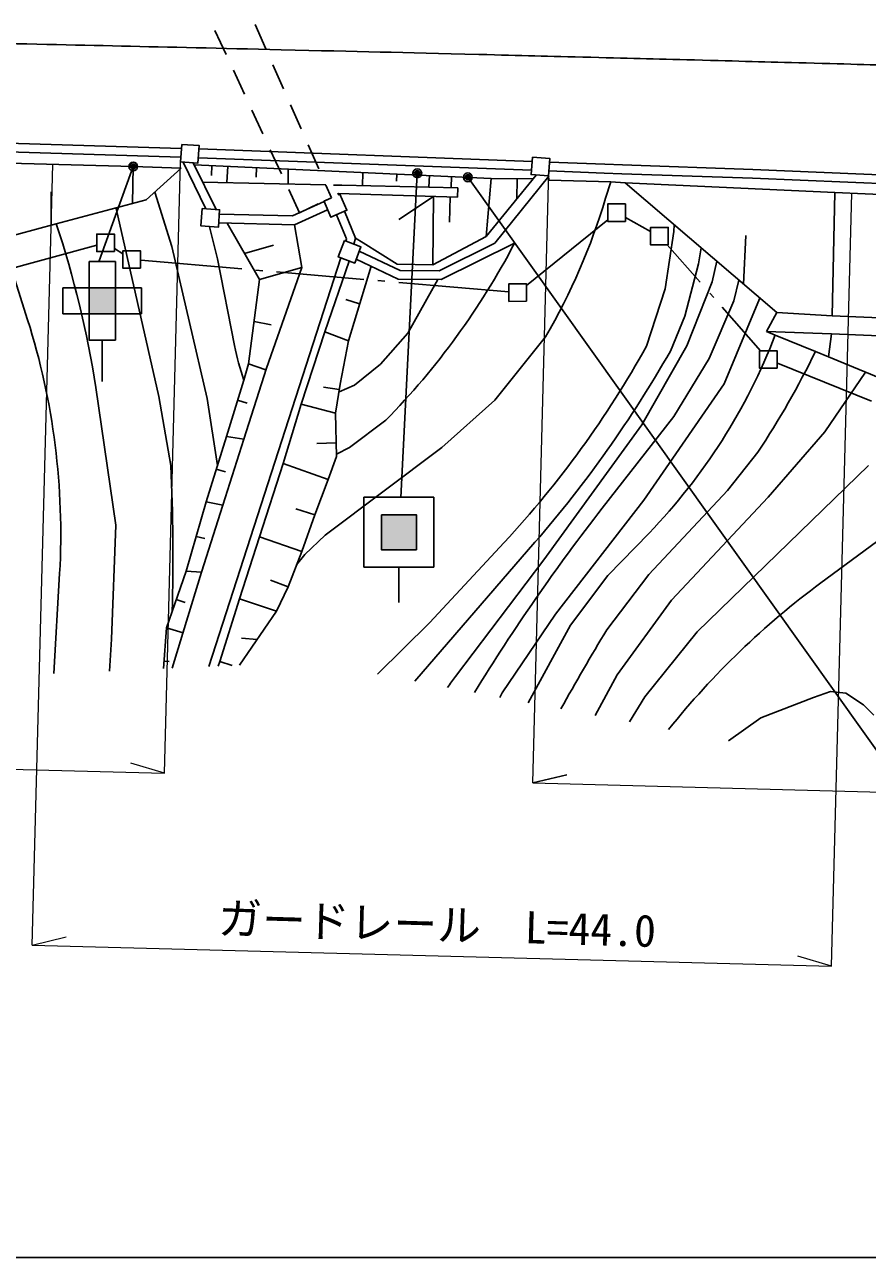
# Model space of a CAD drawing. Units: millimetres, scale not verified. Extents: x 40000 to 680000, y 20000 to 380000.
# Drawn here: x 471150 to 519225, y 205000 to 275311 of the extents above; entities that cross this region are included whole.
import ezdxf
from ezdxf.enums import TextEntityAlignment as Align

# ---------------------------------------------------------------- set-up
doc = ezdxf.new("R2010")
doc.units = ezdxf.units.MM
doc.header["$LTSCALE"] = 1000
doc.header["$PDMODE"] = 32
doc.header["$PDSIZE"] = 500
for name, color, linetype, lineweight in [('M-BGD', 7, 'Continuous', 25), ('M-BMK-ROW', 30, 'Continuous', 25), ('M-STR-HTXT', 7, 'Continuous', 13), ('M-STR-STR1', 1, 'Continuous', 25), ('M-STR-STRC', 7, 'Continuous', 25), ('M-STR-STRD', 7, 'Continuous', 25), ('M-TTL-BAND', 7, 'Continuous', 25)]:
    doc.layers.add(name, color=color, linetype=linetype, lineweight=lineweight)
doc.styles.add('ＭＳ ゴシック', font='')
doc.styles.get('ＭＳ ゴシック').set_extended_font_data('MS Gothic')

msp = doc.modelspace()

# ---------------------------------------------------------------- hatches: boundary and pattern name
at = {"layer": 'M-STR-STRC'}
for points in [[(474824, 260308), (476324, 260308), (476324, 258808), (474824, 258808)], [(491501, 247359), (493501, 247359), (493501, 245359), (491501, 245359)]]:
    msp.add_hatch(color=256, dxfattribs=at).paths.add_polyline_path(points)

# ---------------------------------------------------------------- linework, layer by layer
at = {"layer": 'M-BGD'}
for p, q in [((480097, 268253), (468280, 268613)), ((480061, 267754), (468280, 268113)), ((500094, 267502), (481097, 268220)), ((467480, 267481), (477347, 267222)), ((477347, 267222), (477299, 265106)), ((477347, 267222), (480080, 267119)), ((481491, 264808), (480186, 267475)), ((482067, 264768), (480763, 267433)), ((494481, 266694), (480817, 267323)), ((500058, 267003), (481061, 267721)), ((481830, 267276), (481803, 266702)), ((482733, 267235), (482690, 266308)), ((504248, 267345), (501094, 267464)), ((504248, 267345), (505248, 267309)), ((512697, 267051), (505248, 267309)), ((478074, 265312), (480080, 267119)), ((484350, 266604), (484376, 267159)), ((486174, 266220), (486182, 267076)), ((490417, 266123), (490451, 266880)), ((492366, 266392), (492385, 266791)), ((494209, 266043), (494240, 266706)), ((494481, 266694), (497757, 266537)), ((495473, 266016), (495503, 266645)), ((500333, 266735), (497488, 263219)), ((497757, 266537), (497488, 263219)), ((497757, 266537), (500152, 266511)), ((501060, 266665), (497967, 262844)), ((499237, 265381), (499250, 266521)), ((501049, 266432), (501038, 266683)), ((504211, 266846), (501058, 266965)), ((504211, 266846), (505211, 266810)), ((512677, 266551), (505211, 266810)), ((543098, 265262), (512677, 266551)), ((543121, 265761), (512697, 267051)), ((488335, 266169), (481301, 266334)), ((489247, 266148), (488777, 266159)), ((489247, 266148), (495862, 266008)), ((495862, 266008), (495845, 265474)), ((501049, 266432), (504597, 266350)), ((504294, 265407), (504597, 266350)), ((504597, 266350), (505403, 266297)), ((505403, 266297), (517364, 265743)), ((505403, 266297), (514053, 258898)), ((472671, 265774), (472657, 263869)), ((476363, 264856), (478074, 265312)), ((479555, 262666), (478568, 265758)), ((486434, 264404), (488234, 265215)), ((488282, 265262), (488658, 265437)), ((489062, 265682), (488999, 265654)), ((495845, 265474), (489062, 265682)), ((494466, 265516), (492500, 264188)), ((494442, 261619), (494466, 265521)), ((495380, 264038), (495425, 265487)), ((517211, 258701), (517364, 265743)), ((517364, 265743), (527390, 265288)), ((472950, 263947), (476363, 264856)), ((476370, 264825), (478804, 254104)), ((482257, 264499), (486434, 264404)), ((486434, 264404), (486452, 264413)), ((486536, 263902), (488432, 264755)), ((488939, 264469), (489504, 263100)), ((489399, 264667), (490034, 263126)), ((467241, 262426), (472950, 263947)), ((481704, 263788), (482153, 261958)), ((482220, 264000), (486536, 263902)), ((484550, 260783), (482697, 263989)), ((486958, 261458), (486536, 263902)), ((508210, 263896), (508187, 263513)), ((489504, 263100), (489465, 262969)), ((490034, 263126), (489934, 262794)), ((490460, 262865), (490034, 263126)), ((494442, 261619), (497488, 263219)), ((508187, 263513), (507686, 260249)), ((512292, 263284), (512159, 260518)), ((471320, 258480), (469980, 262712)), ((481562, 253989), (479555, 262666)), ((485344, 262733), (483697, 262258)), ((490239, 262399), (492577, 261292)), ((492402, 261654), (490460, 262865)), ((494790, 261276), (497967, 262844)), ((494905, 260776), (499096, 262843)), ((499096, 262843), (499096, 262843)), ((509596, 261670), (509749, 262580)), ((489192, 262004), (481666, 238698)), ((483125, 257001), (482153, 261958)), ((488275, 257785), (489657, 261830)), ((490064, 261929), (492463, 260793)), ((494442, 261619), (492402, 261654)), ((508808, 258681), (509596, 261670)), ((510633, 261823), (510375, 260651)), ((484550, 260783), (486958, 261458)), ((484953, 255712), (486958, 261458)), ((489616, 257277), (490913, 261527)), ((492577, 261292), (494790, 261276)), ((484550, 260783), (483929, 255959)), ((492463, 260793), (494905, 260776)), ((494713, 260777), (493004, 257711)), ((507686, 260249), (506628, 256981)), ((510375, 260651), (508922, 256992)), ((511900, 260740), (511610, 259559)), ((489475, 259630), (490261, 259391)), ((511610, 259559), (510193, 256273)), ((513081, 259663), (511051, 254823)), ((513096, 259717), (513081, 259663)), ((514053, 258898), (513465, 257817)), ((514053, 258898), (517211, 258701)), ((484239, 258371), (485206, 258183)), ((507987, 256694), (508808, 258681)), ((517211, 258701), (527178, 258263)), ((486929, 253662), (488275, 257785)), ((488275, 257785), (489616, 257277)), ((493004, 257711), (491444, 255942)), ((500870, 257496), (497970, 253887)), ((513465, 257817), (517172, 257676)), ((513974, 257609), (513465, 257817)), ((516266, 256675), (513974, 257609)), ((517172, 257676), (517016, 256369)), ((517172, 257676), (527011, 257248)), ((489147, 254810), (489616, 257277)), ((508922, 256992), (506367, 252482)), ((517016, 256369), (516266, 256675)), ((483929, 255959), (483647, 255042)), ((483929, 255959), (484918, 255613)), ((491444, 255942), (489976, 254745)), ((510193, 256273), (508188, 252967)), ((522873, 253941), (517016, 256369)), ((483654, 251672), (484953, 255712)), ((519127, 255494), (516800, 252091)), ((475210, 254610), (476354, 246760)), ((483647, 255042), (482658, 251825)), ((488204, 254634), (489097, 254492)), ((488882, 253146), (489147, 254810)), ((489976, 254745), (489089, 254376)), ((511051, 254823), (506467, 248190)), ((478804, 254104), (479488, 250162)), ((482143, 250169), (481562, 253989)), ((483293, 253892), (483846, 253719)), ((497970, 253887), (494942, 251199)), ((485890, 250272), (486929, 253662)), ((486929, 253662), (488882, 253146)), ((488944, 250688), (488882, 253146)), ((491751, 252744), (489678, 251184)), ((506367, 252482), (500769, 244784)), ((508188, 252967), (504102, 247731)), ((482658, 251825), (481496, 248084)), ((482658, 251825), (483654, 251672)), ((516800, 252091), (513561, 248354)), ((482451, 247895), (483654, 251672)), ((487813, 251428), (488924, 251456)), ((494942, 251199), (488302, 246191)), ((489678, 251184), (488941, 250808)), ((488463, 249376), (488944, 250688)), ((512975, 250920), (511239, 248735)), ((482077, 249955), (482607, 249809)), ((484539, 246090), (485890, 250272)), ((485890, 250272), (488463, 249376)), ((519287, 250166), (509512, 240671)), ((516577, 243478), (525322, 249930)), ((487701, 247347), (488463, 249376)), ((511239, 248735), (506768, 243947)), ((513561, 248354), (508059, 242476)), ((481496, 248084), (480359, 244148)), ((481245, 244080), (482451, 247895)), ((481496, 248084), (482451, 247895)), ((487701, 247347), (486627, 247692)), ((506467, 248190), (501435, 241680)), ((486960, 245253), (487701, 247347)), ((476354, 246760), (476113, 240251)), ((480928, 246116), (481420, 245993)), ((483414, 242563), (484539, 246090)), ((484539, 246090), (486960, 245253)), ((488302, 246191), (487133, 245089)), ((506770, 246310), (504426, 243894)), ((493415, 237857), (500264, 245784)), ((498514, 245777), (494248, 241183)), ((486190, 243252), (486960, 245253)), ((487133, 245089), (486668, 244493)), ((495735, 238138), (500769, 244784)), ((472808, 238294), (473147, 244003)), ((480359, 244148), (479234, 240907)), ((480180, 240602), (481245, 244080)), ((480359, 244148), (481245, 244080)), ((486190, 243252), (485173, 243629)), ((504426, 243894), (502285, 241059)), ((506768, 243947), (504362, 240795)), ((485509, 241848), (486190, 243252)), ((479796, 242527), (480299, 242360)), ((482284, 238984), (483414, 242563)), ((483414, 242563), (485509, 241848)), ((508059, 242476), (504950, 238227)), ((483403, 238778), (485509, 241848)), ((494248, 241183), (491277, 238262)), ((501435, 241680), (498392, 237193)), ((479234, 240907), (479065, 238579)), ((479234, 240907), (480184, 240616)), ((479565, 238602), (480180, 240602)), ((502285, 241059), (499876, 236632)), ((509512, 240671), (506522, 236962)), ((476113, 240251), (475989, 238439)), ((483523, 240320), (484413, 240249)), ((479401, 238981), (479096, 239003)), ((482199, 238723), (482284, 238984)), ((482983, 238758), (482284, 238984)), ((504950, 238227), (503692, 235908)), ((498256, 236939), (498392, 237193)), ((506522, 236962), (505650, 235537)), ((516160, 236941), (517128, 237275)), ((517128, 237275), (517989, 237172)), ((517989, 237172), (519004, 236518)), ((516160, 236941), (513140, 235780)), ((519004, 236518), (519591, 235917)), ((513140, 235780), (511311, 234463)), ((500137, 232064), (502082, 232531))]:
    msp.add_line(p, q, dxfattribs=at)
for points in [[(480114, 268483), (481111, 268411), (481039, 267413), (480041, 267486)], [(500113, 267753), (501110, 267681), (501038, 266683), (500040, 266756)], [(481278, 264825), (482275, 264753), (482203, 263755), (481205, 263828)], [(489395, 262996), (490331, 262646), (489982, 261709), (489045, 262059)]]:
    msp.add_lwpolyline(points, close=True, dxfattribs=at)
msp.add_lwpolyline([(489026, 265595), (489138, 265643), (489533, 264724), (488614, 264330), (488234, 265215), (488220, 265248)], dxfattribs=at)
for centre, major_axis, start_param, end_param in [((469147, 276136), (-2684, -36955), 1.115498, 1.348897), ((455311, 259661), (-1583, -21797), 1.88127, 1.882725), ((419973, 245893), (-4085, -56234), 1.797921, 1.96864), ((461507, 282865), (-3108, -42786), 0.864237, 1.157083), ((433355, 246201), (-2912, -40094), 1.587984, 1.95313), ((482792, 269827), (-2445, -33668), 0.871892, 1.272322), ((499785, 260483), (-1243, -17111), 4.988668, 5.106987), ((456498, 285295), (-4201, -57832), 0.892772, 1.132498), ((448888, 290981), (-4985, -68625), 0.925967, 1.121007), ((472352, 278348), (-3574, -49207), 1.053159, 1.187852), ((376910, 244952), (-7505, -103318), 1.612561, 1.692995), ((593233, 177076), (-8289, -114115), 4.118644, 4.230819), ((544160, 205562), (-3409, -46934), 3.847285, 4.105319), ((610306, 175443), (-9080, -125003), 4.235716, 4.277449), ((547511, 199180), (-4723, -65022), 4.143781, 4.155837)]:
    msp.add_ellipse(centre, major_axis=major_axis, ratio=0.991376, start_param=start_param, end_param=end_param, dxfattribs=at)
at = {"layer": 'M-BMK-ROW'}
for p, q in [((499780, 260435), (504418, 264181)), ((505420, 264312), (506863, 263522)), ((467944, 260736), (475266, 262732)), ((476268, 262547), (476753, 262236)), ((507807, 262745), (509687, 260617)), ((477770, 261871), (483534, 261378)), ((484332, 261309), (484730, 261275)), ((485527, 261207), (490509, 260781)), ((491306, 260713), (491705, 260679)), ((492502, 260610), (498777, 260074)), ((510238, 259993), (510460, 259741)), ((510946, 259192), (513135, 256713)), ((514106, 255999), (519458, 253842))]:
    msp.add_line(p, q, dxfattribs=at)
for points in [[(505420, 264085), (504418, 264085), (504418, 265087), (505420, 265087)], [(507865, 262746), (506863, 262746), (506863, 263748), (507865, 263749)], [(476268, 262367), (475265, 262367), (475265, 263369), (476267, 263369)], [(477756, 261414), (476753, 261413), (476753, 262416), (477755, 262416)], [(499780, 259530), (498778, 259529), (498777, 260531), (499780, 260532)], [(514079, 255711), (513077, 255711), (513076, 256713), (514079, 256713)]]:
    msp.add_lwpolyline(points, close=True, dxfattribs=at)
at = {"layer": 'M-STR-HTXT'}
for p, q in [((471574, 222815), (472749, 267340)), ((479121, 232619), (480041, 267486)), ((500137, 232064), (501058, 266965)), ((517180, 221611), (518343, 265699)), ((382653, 235165), (479121, 232619)), ((479121, 232619), (477203, 233187)), ((500137, 232064), (565651, 230335)), ((471574, 222815), (473519, 223281)), ((471574, 222815), (517180, 221611)), ((517180, 221611), (515262, 222179))]:
    msp.add_line(p, q, dxfattribs=at)
at = {"layer": 'M-STR-STR1'}
for p, q in [((482008, 274974), (482639, 273614)), ((484296, 275311), (484903, 273938)), ((485307, 273024), (485913, 271652)), ((483060, 272706), (483691, 271345)), ((486317, 270737), (486923, 269365)), ((484111, 270438), (484742, 269077)), ((485163, 268170), (485794, 266809)), ((487327, 268450), (487933, 267078)), ((486214, 265902), (486825, 264586)), ((488337, 266163), (488658, 265437)), ((486825, 264586), (487901, 265085)), ((488220, 265248), (488658, 265437))]:
    msp.add_line(p, q, dxfattribs=at)
at = {"layer": 'M-STR-STRC'}
for p, q in [((477347, 267222), (475402, 261831)), ((493550, 266833), (492606, 248340)), ((496431, 266606), (527634, 222865)), ((474824, 261808), (476324, 261808)), ((474824, 260308), (474824, 261808)), ((476324, 261808), (476324, 260308)), ((473324, 258808), (473324, 260308)), ((473324, 260308), (474824, 260308)), ((474824, 260308), (476324, 260308)), ((474824, 258808), (474824, 260308)), ((476324, 260308), (477824, 260308)), ((476324, 260308), (476324, 258808)), ((477824, 260308), (477824, 258808)), ((474824, 258808), (473324, 258808)), ((474824, 257308), (474824, 258808)), ((476324, 258808), (474824, 258808)), ((477824, 258808), (476324, 258808)), ((476324, 258808), (476324, 257308)), ((476324, 257308), (474824, 257308)), ((475581, 257308), (475581, 254958)), ((490501, 248359), (494501, 248359)), ((490501, 244359), (490501, 248359)), ((494501, 248359), (494501, 244359)), ((491501, 247359), (493501, 247359)), ((491501, 245359), (491501, 247359)), ((493501, 247359), (493501, 245359)), ((493501, 245359), (491501, 245359)), ((494501, 244359), (490501, 244359)), ((492501, 244359), (492501, 242359))]:
    msp.add_line(p, q, dxfattribs=at)
for points in [[(474824, 260308), (476324, 260308), (476324, 258808), (474824, 258808)], [(491501, 247359), (493501, 247359), (493501, 245359), (491501, 245359)]]:
    msp.add_lwpolyline(points, close=True, dxfattribs=at)
for centre, radius in [((477347, 267222), 150), ((477347, 267222), 120), ((477347, 267222), 90), ((477347, 267222), 60), ((477347, 267222), 30), ((493550, 266833), 150), ((493550, 266833), 150), ((493550, 266833), 120), ((493550, 266833), 120), ((493550, 266833), 90), ((493550, 266833), 90), ((493550, 266833), 60), ((493550, 266833), 60), ((493550, 266833), 30), ((493550, 266833), 30), ((496435, 266601), 150), ((496435, 266601), 120), ((496435, 266601), 90), ((496435, 266601), 60), ((496435, 266601), 30)]:
    msp.add_circle(centre, radius, dxfattribs=at)
for p in [(477347, 267222), (493550, 266833), (493550, 266833), (496435, 266601)]:
    msp.add_point(p, dxfattribs=at)
at = {"layer": 'M-STR-STRD'}
msp.add_open_spline([(427578, 275041), (437631, 274873), (440154, 274831), (448215, 274679), (455773, 274536), (460006, 274452), (467563, 274290), (474682, 274137), (478670, 274047), (485788, 273881), (490190, 273778), (492656, 273720), (497058, 273611), (499552, 273550), (500949, 273514), (503443, 273450), (505935, 273386), (507331, 273350), (509822, 273284), (512312, 273218), (513707, 273181), (516196, 273113), (518684, 273046), (520078, 273007), (522565, 272938), (525051, 272868), (526443, 272829), (528928, 272757), (531412, 272686), (532803, 272646), (535286, 272572), (540323, 272422), (541900, 272368), (548181, 272164)], degree=3, knots=[0, 0, 0, 0, 1, 1, 1, 2, 2, 2, 3, 3, 3, 4, 4, 4, 5, 5, 5, 6, 6, 6, 7, 7, 7, 8, 8, 8, 9, 9, 9, 10, 10, 10, 11, 11, 11, 11], dxfattribs=at)
at = {"layer": 'M-TTL-BAND'}
msp.add_line((40000, 205000), (579000, 205000), dxfattribs=at)

# ---------------------------------------------------------------- texts
at = {"layer": 'M-STR-HTXT', "style": 'ＭＳ ゴシック'}
msp.add_text('ガードレール\u3000L=44.0', height=1833, rotation=358.29, dxfattribs=at).set_placement((482150, 222895), align=Align.BOTTOM_LEFT)

doc.saveas('drawing.dxf')
